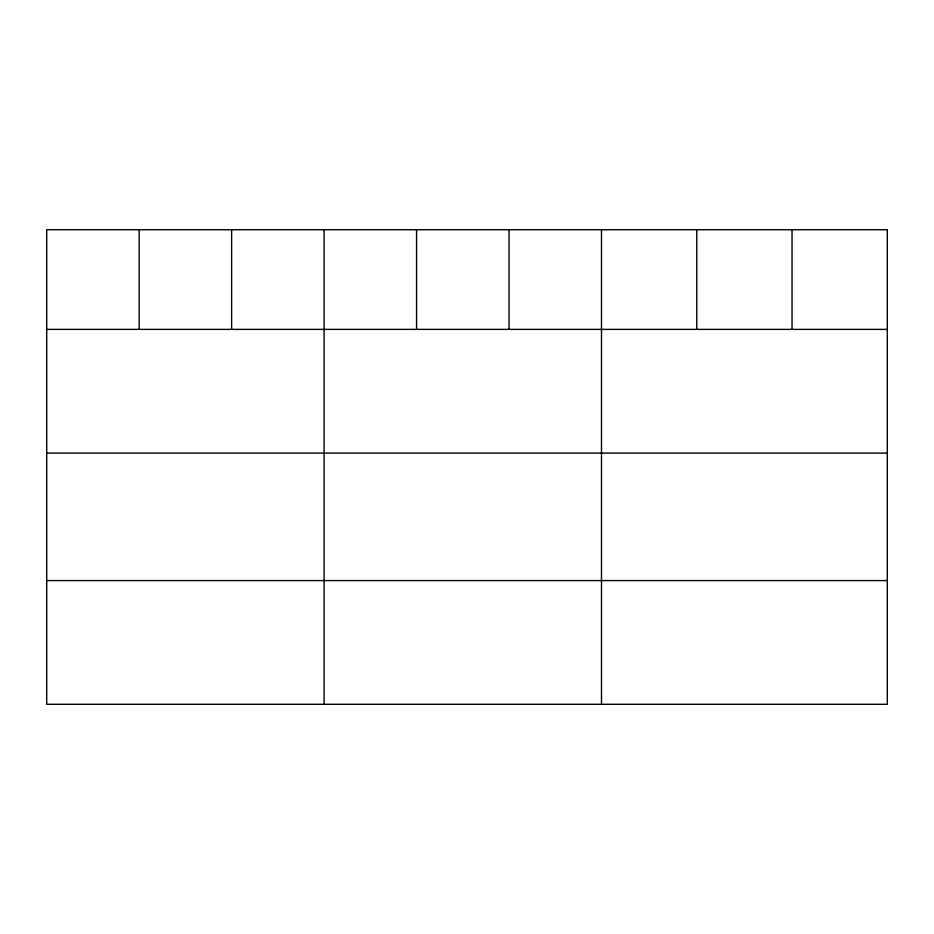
<?xml version="1.0" encoding="UTF-8"?>
<svg xmlns="http://www.w3.org/2000/svg" width="934" height="934" viewBox="0 0 934 934"><rect width="100%" height="100%" fill="white"/><g stroke="black" fill="none" stroke-linecap="round" stroke-linejoin="round"><path stroke-width="1.4" d="M46.7 329.387L887.3 329.387M46.7 453.107L887.3 453.107M46.7 580.574L887.3 580.574M792.032 229.706L792.032 329.387M696.764 229.706L696.764 329.387M601.496 229.706L601.496 704.294M509.03 229.706L509.03 329.387M416.564 229.706L416.564 329.387M324.098 229.706L324.098 704.294M231.632 229.706L231.632 329.387M139.166 229.706L139.166 329.387M887.3 229.706L46.7 229.706L46.7 704.294L887.3 704.294L887.3 229.706"/></g></svg>
